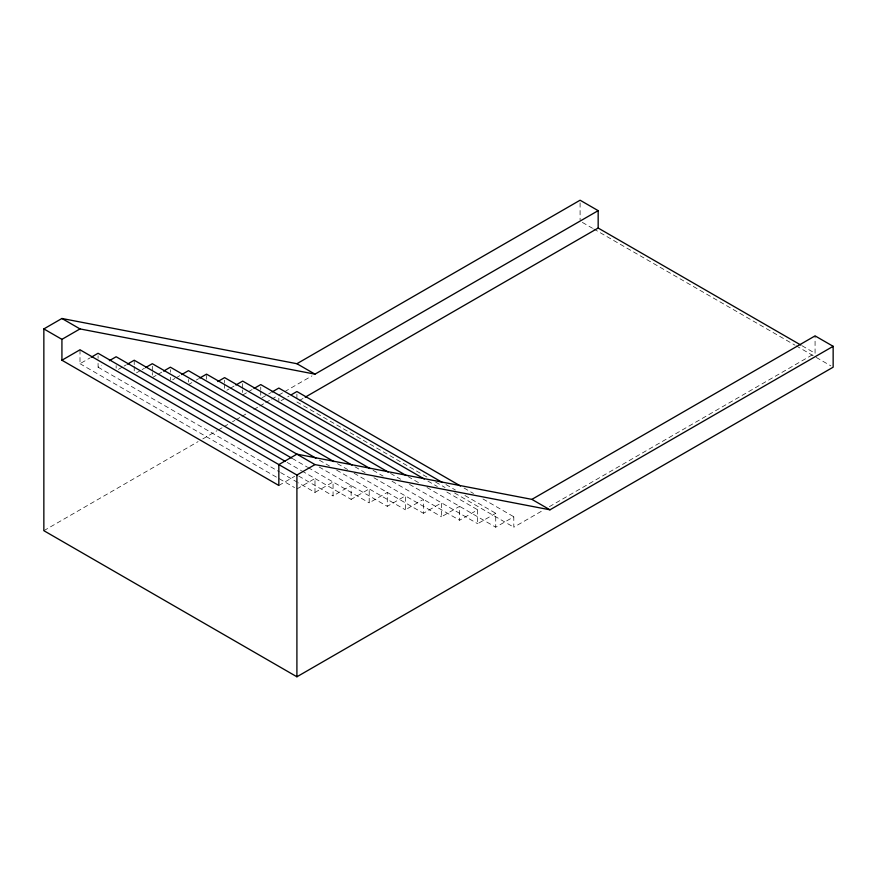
<?xml version="1.0" encoding="UTF-8"?>
<svg xmlns="http://www.w3.org/2000/svg" width="877" height="877" viewBox="0 0 877 877"><rect width="100%" height="100%" fill="white"/><g stroke="black" fill="none" stroke-linecap="round" stroke-linejoin="round"><path stroke-width="0.66" stroke-dasharray="4.38 3.29" d="M80.004 349.791L80.004 363.703L90.167 357.838M98.081 363.396L98.081 367.189L101.469 365.227M118.417 369.36L122.933 366.75M124.063 366.104L126.321 364.799M136.483 372.835L141.011 370.226M142.14 369.579L144.398 368.274M152.302 377.625L156.819 375.016M157.948 374.358L162.475 371.749M172.637 379.796L174.896 378.491M176.025 377.844L180.541 375.235M188.456 384.575L191.844 382.624M196.36 380.015L198.619 378.711M226.869 390.232L229.127 388.928M230.256 388.281L234.773 385.672M242.677 395.012L247.204 392.403M248.334 391.756L252.85 389.147M261.883 397.84L267.54 394.584M268.669 393.926L270.927 392.622M43.85 530.684L198.081 441.635M202.828 438.906L217.057 430.684M218.252 429.993L222.988 427.252M224.183 426.573L227.735 424.512M232.482 421.771L234.861 420.412M236.045 419.721L240.791 416.981M241.975 416.301L246.722 413.56M253.837 409.449L258.583 406.709M259.767 406.018L264.514 403.288M265.698 402.598L270.445 399.857M271.629 399.178L277.57 395.746M278.754 395.067L283.501 392.326M284.685 391.635L311.971 375.882M281.089 400.668L289.004 396.108M299.276 400.603L304.023 397.862M278.831 485.463L294.65 476.332M296.908 488.938L314.986 478.502L314.986 492.414L298.388 482.832M314.986 492.414L333.063 481.977L333.063 495.9L351.14 485.463L351.14 499.375L369.206 488.938L369.206 502.85L387.283 492.414L387.283 506.336L405.36 495.9L405.36 509.811L423.438 499.375L423.438 513.286L441.515 502.85L441.515 516.772L459.592 506.336L459.592 520.247L477.669 509.811L477.669 523.722L495.735 513.286L495.735 527.209L513.812 516.772L513.812 527.209L543.466 510.085M549.397 506.665L815.073 353.278L815.073 335.88M802.038 345.746L815.073 353.278M582.35 222.396L592.523 228.261M593.652 228.919L794.924 345.121M796.108 345.801L813.889 356.073M816.202 357.41L830.892 365.884M464.032 488.029L473.514 493.499M482.997 498.98L513.812 516.772M445.954 484.553L455.437 490.024M464.92 495.494L495.735 513.286M296.908 401.973L428.469 477.932M435.584 482.043L445.067 487.513M454.549 492.984L513.812 527.209M427.877 481.067L437.36 486.549M446.842 492.019L477.669 509.811M408.024 476.562L420.478 483.753M426.989 487.513L495.735 527.209M390.55 473.427L400.625 479.248M409.515 484.378L477.669 523.722M373.065 470.291L383.139 476.112M392.03 481.243L459.592 520.247M354.988 466.816L365.062 472.626M373.953 477.757L441.515 516.772M337.502 463.681L347.577 469.491M354.1 473.251L423.438 513.286M319.425 460.195L329.5 466.016M336.615 470.116L405.36 509.811M319.129 466.981L387.283 506.336M292.162 458.375L307.575 467.266M308.167 467.605L369.206 502.85M287.13 462.42L301.348 470.631M301.94 470.971L351.14 499.375M298.684 476.047L333.063 495.9M98.081 367.189L279.423 471.892M280.607 472.571L297.204 482.153M80.004 363.703L294.54 487.568M580.092 202.828L580.092 219.787M296.908 394.146L296.908 399.364M278.831 398.18L278.831 400.712M260.754 387.108L260.754 389.64M260.754 390.901L260.754 395.965M242.677 383.633L242.677 388.697M242.677 389.958L242.677 392.49M224.611 380.158L224.611 382.679M224.611 383.951L224.611 389.004M206.534 375.411L206.534 379.204M188.456 379.522L188.456 382.054M170.379 369.721L170.379 372.243M170.379 377.307L170.379 379.84M152.302 366.235L152.302 371.3M152.302 372.561L152.302 375.093M134.225 360.228L134.225 365.292M134.225 366.553L134.225 371.618M116.148 365.61L116.148 368.132M98.081 355.799L98.081 358.331"/><path stroke-width="1.32" d="M314.986 374.15L80.004 328.919L61.927 339.355L61.927 360.228L278.831 485.463L278.831 464.591L296.908 454.154L531.89 499.375L815.073 335.88L833.15 346.316L833.15 367.189L296.908 676.781L43.85 530.684L43.85 328.919L61.927 318.483L296.908 363.714L314.986 374.15L598.169 210.655L598.169 228.042L305.207 397.182M61.927 360.228L80.004 349.791L296.908 475.027L314.986 464.591L549.967 509.811L833.15 346.316M91.296 357.18L98.081 353.267L285.354 461.39M109.373 360.666L116.148 356.753L291.57 458.024M127.45 364.141L134.225 360.228L314.986 464.591M145.527 367.616L152.302 363.703L315.873 458.145M163.604 371.103L170.379 367.189L333.951 461.62M181.682 374.578L188.456 370.664L352.028 465.106M199.748 378.053L206.534 374.139L370.094 468.581M217.825 381.539L224.611 377.625L388.171 472.056M235.902 385.014L242.677 381.1L406.248 475.542M253.979 388.489L260.754 384.586L424.325 479.017M296.908 363.714L580.092 200.219L598.169 210.655M272.056 391.975L278.831 388.062L442.403 482.493M291.263 394.803L296.908 391.537L460.48 485.979M598.169 228.042L800.854 345.067M531.89 499.375L549.967 509.811M61.927 318.483L80.004 328.919M43.85 328.919L61.927 339.355M296.908 475.027L296.908 676.781"/></g></svg>
